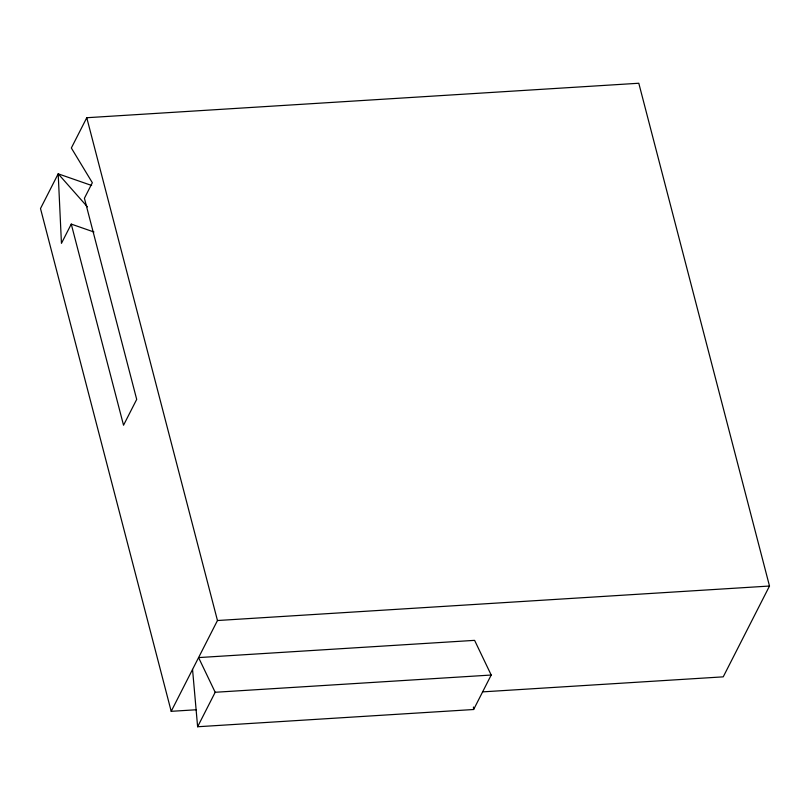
<?xml version="1.0" encoding="UTF-8"?>
<svg xmlns="http://www.w3.org/2000/svg" width="810" height="810" viewBox="0 0 810 810"><rect width="100%" height="100%" fill="white"/><g stroke="black" fill="none" stroke-linecap="round" stroke-linejoin="round"><path stroke-width="1.21" d="M482.507 691.882L723.229 676.846L769.5 586.035L638.796 83.248L86.771 117.723L71.341 147.997L92.34 182.726L84.412 198.278L136.698 399.391L123.535 425.22L71.26 224.097L93.95 232.004M71.26 224.097L61.449 243.354L58.188 173.826L91.631 185.47M196.405 709.752L171.204 711.322L217.465 620.521L86.771 117.723M197.62 726.752L215.187 692.277L198.582 657.588L474.599 640.356L491.204 675.034L473.637 709.509L197.62 726.752L192.547 669.435M217.465 620.521L769.5 586.035M215.187 692.277L491.204 675.034M87.419 206.864L58.188 173.826L40.5 208.535L171.204 711.322M473.415 707.019L473.637 709.509"/></g></svg>
